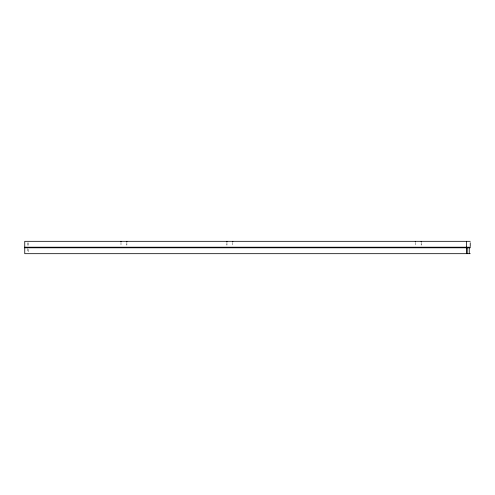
<?xml version="1.0" encoding="UTF-8"?>
<svg xmlns="http://www.w3.org/2000/svg" width="495" height="495" viewBox="0 0 495 495"><rect width="100%" height="100%" fill="white"/><g stroke="black" fill="none" stroke-linecap="round" stroke-linejoin="round"><path stroke-width="0.37" stroke-dasharray="2.48 1.86" d="M126.875 245.242L126.875 244.264M226.933 245.242L226.933 244.264M421.158 245.242L421.158 244.264M421.158 242.303L421.158 246.225M415.268 242.426L415.268 246.102M232.817 242.426L232.817 246.102M226.933 242.303L226.933 246.225M126.875 242.303L126.875 246.225M120.99 242.426L120.99 246.102M28.487 242.791L28.487 245.737M28.487 249.263L28.487 252.209M27.479 242.791L27.485 246.473M27.479 248.527L27.485 252.209"/><path stroke-width="0.74" d="M470.244 241.319L24.75 241.319L24.75 253.681L470.25 253.681M24.75 247.203L470.244 247.203M24.75 247.797L470.25 247.797M470.244 242.791L470.244 246.473M469.241 247.797L469.241 253.681M467.224 247.797L467.224 253.681M466.507 241.319L466.507 253.681M421.158 241.319L421.158 241.69M415.268 241.319L415.268 241.69M232.817 241.319L232.817 241.69M226.933 241.319L226.933 241.69M126.875 241.319L126.875 241.69M120.99 241.319L120.99 241.69"/></g></svg>
